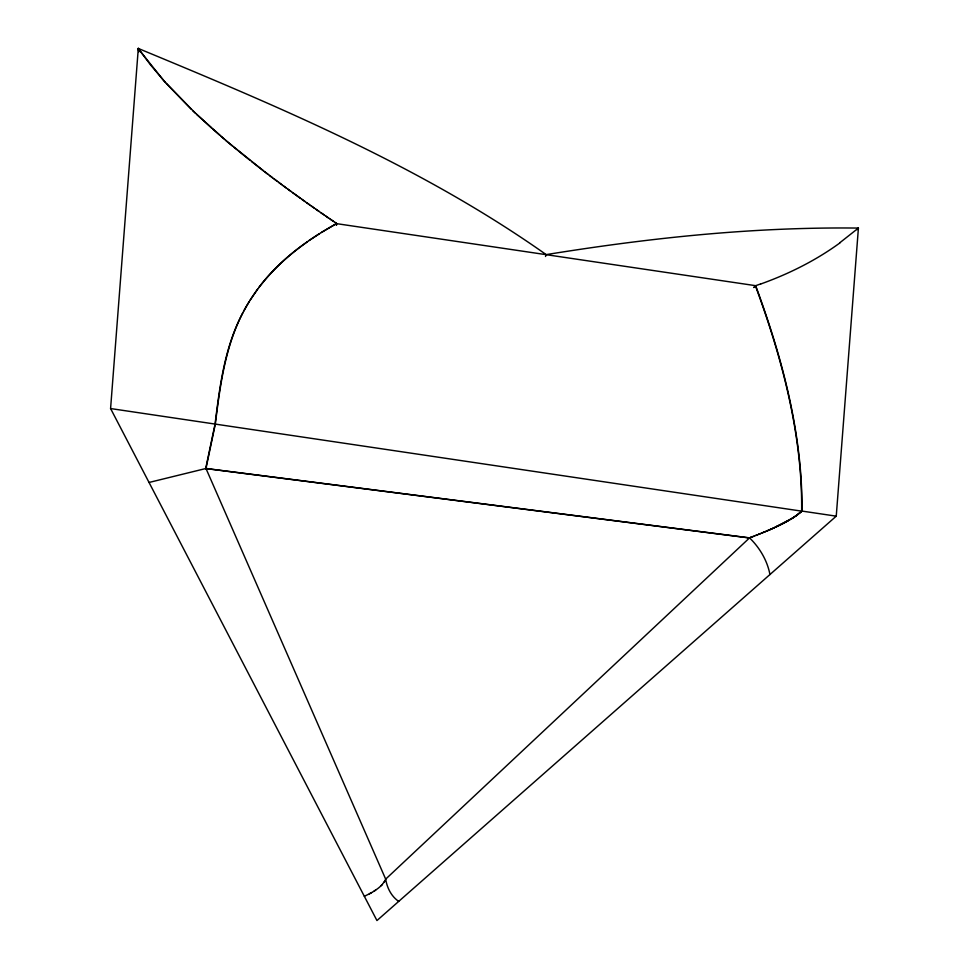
<?xml version="1.0" encoding="UTF-8"?>
<svg xmlns="http://www.w3.org/2000/svg" width="969" height="969" viewBox="0 0 969 969"><rect width="100%" height="100%" fill="white"/><g stroke="black" fill="none" stroke-linecap="round" stroke-linejoin="round"><path stroke-width="1.45" d="M110.587 408.555L138.301 48.45C278.987 106.772 421.152 166.329 546.189 254.617C649.375 237.914 753.761 226.77 858.413 228.078L836.247 516.162L376.953 920.55L110.587 408.555L801.617 511.135M336.291 224.796L336.425 223.621L755.675 285.685L760.653 283.929M336.522 225.196L336.703 223.56L330.296 219.188M750.745 537.42L749.279 537.94L205.694 468.548L215.045 424.156C219.769 386.268 224.554 347.241 242.747 313.023M545.511 256.494L546.189 254.617M243.849 311.037C258.723 282.996 281.567 259.862 307.427 241.765M751.084 537.286L749.558 537.88L385.674 879.137A24.346 17.83 4.4 0 1 384.79 881.015L382.258 884.503A36.543 26.769 4.4 0 1 381.083 885.727A44.513 32.607 4.4 0 1 377.098 889.07L375.645 890.087A63.542 46.548 4.4 0 1 374.131 891.08A73.172 53.598 4.4 0 1 372.581 892.025L371.527 892.631A85.611 62.719 4.4 0 1 369.371 893.818L364.344 896.313M384.79 881.015L384.245 881.923M249.069 301.831C226.237 338.46 220.508 382.113 215.324 424.083L205.973 468.487L385.674 879.137C387.043 887.798 391.319 896.373 398.707 901.4M250.208 300.002L257.536 289.222M205.694 468.548L206.482 467.433M258.844 287.466C279.229 260.286 307.221 239.888 336.703 223.56L335.092 222.47M857.117 229.653L858.413 228.078L840.123 242.516M754.233 287.308L755.675 285.685C776.896 343.341 794.059 403.031 799.922 464.381A910.194 616.732 11.9 0 1 801.92 511.075L799.037 513.376M754.645 286.848L755.675 285.685M753.797 287.551L755.396 285.746C776.617 343.414 793.781 403.092 799.643 464.442A910.194 616.732 11.9 0 1 801.642 511.135M801.06 511.826L797.221 514.805M798.42 514.03L795.319 516.186M796.554 515.435L793.345 517.507M794.338 516.852L795.706 516.029A69.247 50.727 4.4 0 0 801.908 511.075M309.172 240.445L319.334 233.723M794.871 516.598L790.11 519.626M793.623 517.446L790.292 519.42M792.618 518.1L772.668 528.468M321.417 232.415L336.425 223.621M789.529 519.978L787.131 521.249A170.932 125.207 4.4 0 1 777.235 526.3M788.475 520.583L787.409 521.189A170.932 125.207 4.4 0 1 777.513 526.24L773.843 527.875M776.121 526.833L777.247 526.3M772.705 528.396L774.122 527.814M771.566 528.904L772.983 528.323M772.172 528.686L769.265 529.91M770.198 529.558L771.845 528.832M770.694 529.34L768.102 530.406M768.72 530.2L766.721 531.036M766.951 530.891L768.381 530.334M765.789 531.387L767.23 530.83M764.614 531.872L766.067 531.315M765.231 531.666L762.276 532.829M763.451 532.356L764.892 531.799M763.729 532.284L761.113 533.313M759.938 533.786L761.392 533.241M759.708 533.919L758.691 534.319L760.217 533.713M754.027 536.111L759.03 534.185M757.855 534.658L755.663 535.518M752.84 536.572L754.306 536.051M753.119 536.511L751.653 537.032L752.61 536.705M750.466 537.48L751.932 536.971M149.032 482.465L205.973 468.487L749.558 537.88C759.732 547.764 767.266 560.518 769.955 574.532M801.896 511.063L836.247 516.162M333.493 221.38L325.499 215.905M328.697 218.098L320.727 212.599M323.912 214.803L315.979 209.292M319.14 211.496L311.243 205.961M314.392 208.178L306.519 202.618M309.668 204.847L301.819 199.275M304.944 201.504L292.468 192.528M300.257 198.148L287.829 189.137M290.918 191.402L283.214 185.733M286.291 188.01L278.612 182.317M281.676 184.595L274.033 178.877M277.086 181.179L269.479 175.437M272.507 177.739L264.949 171.973M267.965 174.287L251.516 161.496M263.447 170.81L226.831 141.304L196.537 114.269M250.038 160.321L238.326 150.873M236.884 149.686L233.989 147.3M232.548 146.101L225.414 140.093M223.996 138.882L221.174 136.459M219.769 135.248L212.805 129.143M211.424 127.908L192.577 110.502M195.217 113.01L166.293 83.467M191.268 109.231L163.906 80.827L140.226 51.2M165.105 82.147L150.474 64.826L138.301 48.45A447.69 126.382 75.9 0 0 138.773 51.963M138.737 51.405L138.301 48.45L139.257 49.831M138.301 48.45L139.257 51.091M371.527 892.631A85.066 62.319 4.4 0 1 369.371 893.818M375.645 890.087A63.033 46.173 4.4 0 1 374.131 891.08M382.258 884.503A36.41 26.672 4.4 0 1 381.083 885.727M840.305 242.625A380.03 257.5 11.9 0 1 760.713 284.002"/></g></svg>
